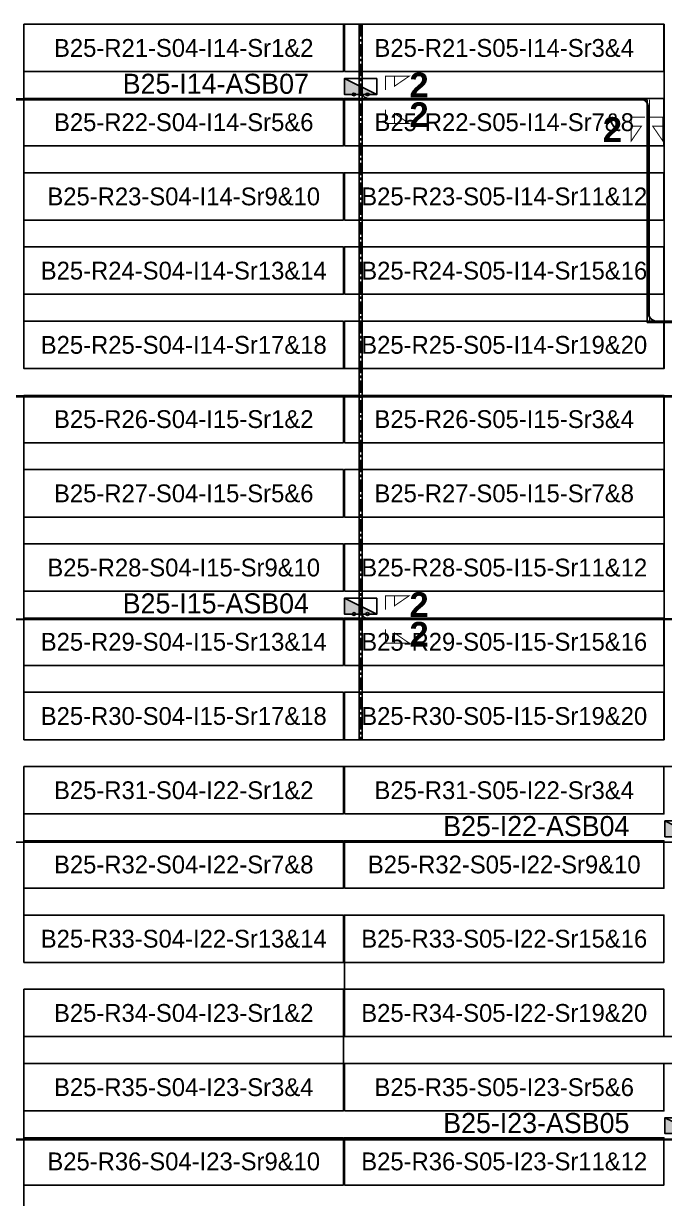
# Model space of a CAD drawing. Header units: metres. Extents: x 529325 to 529713, y 2673454 to 2673797.
# Drawn here: x 529421.9 to 529486.7, y 2673520.4 to 2673639.2 of the extents above; entities that cross this region are included whole.
import ezdxf
from ezdxf.enums import TextEntityAlignment as Align

# ---------------------------------------------------------------- set-up
doc = ezdxf.new("R2010")
doc.units = ezdxf.units.M
doc.linetypes.add('CENTER', pattern=[2, 1.25, -0.25, 0.25, -0.25])
for name, color, linetype in [('DC Trench BL-25', 40, 'Continuous'), ('E-Inverter Grouping', 2, 'Continuous'), ('Inverter Block-25', 7, 'Continuous'), ('LT Cable(AG) INV to LT Panel BL-25', 2, 'Continuous'), ('Messenger Wire Block-25 (Master Path)', 30, 'Continuous'), ('Messenger Wire Block-25 (MW Path)', 191, 'Continuous'), ('MMS Table Block-25', 8, 'Continuous'), ('Plan Line - DC BL-25', 40, 'Continuous'), ('Section Marking BL-25', 2, 'Continuous')]:
    doc.layers.add(name, color=color, linetype=linetype)
doc.layers.add('PILE', color=1, linetype='Continuous', lineweight=15)
doc.styles.add('BoldTextStyle', font='arialbd.ttf')
doc.styles.get("Standard").update_dxf_attribs({"font": 'Adani Regular.ttf'})

# ---------------------------------------------------------------- blocks, each defined once
blk = doc.blocks.new('MMS Table (32.292 x 4.788)')
at = {"color": 0}
blk.add_lwpolyline([(0, -0.002), (0, 4.786), (32.292, 4.786), (32.292, -0.002)], close=True, dxfattribs=at)
at = {"color": 7}
blk.add_attdef('ID1', text='', height=1.8, dxfattribs=at).set_placement((16.146, 2.392), align=Align.MIDDLE_CENTER)
blk = doc.blocks.new('Inverter Block')
h = blk.add_hatch(color=0)
h.dxf.hatch_style = 1
h.paths.add_polyline_path([(-1.46, 2.27), (-1.46, 0.85), (1.46, 0.85)])
at = {"color": 0}
blk.add_lwpolyline([(1.46, 2.27), (-1.46, 2.27), (-1.46, 0.85), (1.46, 0.85)], close=True, dxfattribs=at)
blk.add_lwpolyline([(-1.46, 2.27), (1.46, 0.85)], dxfattribs=at)
at = {"layer": 'PILE'}
for centre in [(-0.61, 0.85), (0.61, 0.85)]:
    blk.add_circle(centre, 0.156, dxfattribs=at)
at = {"color": 7}
blk.add_attdef('ID', (-1.46, 3.01), '', height=1.8, dxfattribs=at)

msp = doc.modelspace()

# ---------------------------------------------------------------- linework, layer by layer
at = {"layer": 'DC Trench BL-25', "color": 40, "const_width": 0.15}
msp.add_lwpolyline([(529456.15, 2673639.08), (529455.85, 2673639.08), (529455.85, 2673566.79), (529456.15, 2673566.79)], close=True, dxfattribs=at)
msp.add_lwpolyline([(529456.15, 2673639.08), (529455.85, 2673639.08), (529455.85, 2673566.79), (529456.15, 2673566.79)], close=True, dxfattribs=at)
at = {"layer": 'E-Inverter Grouping', "color": 3}
for points in [[(529486.66, 2673604.29), (529421.97, 2673604.29), (529421.97, 2673639.08), (529486.66, 2673639.08)], [(529486.66, 2673566.79), (529421.97, 2673566.79), (529421.97, 2673601.58), (529486.66, 2673601.58)]]:
    msp.add_lwpolyline(points, close=True, dxfattribs=at)
at = {"layer": 'E-Inverter Grouping'}
for points in [[(529519.05, 2673536.79), (529454.36, 2673536.79), (529454.36, 2673544.29), (529421.97, 2673544.29), (529421.97, 2673564.08), (529519.05, 2673564.08)], [(529519.05, 2673506.79), (529486.76, 2673506.79), (529486.76, 2673514.29), (529421.97, 2673514.29), (529421.97, 2673541.58), (529454.26, 2673541.58), (529454.26, 2673534.08), (529519.05, 2673534.08)]]:
    msp.add_lwpolyline(points, close=True, dxfattribs=at)
at = {"layer": 'LT Cable(AG) INV to LT Panel BL-25'}
for points in [[(529513.95, 2673630.51), (529509.48, 2673630.51, 0.041427), (529509.33, 2673630.5), (529507.54, 2673630.2, -0.041427), (529507.39, 2673630.19), (529500.79, 2673630.19, 0.414214), (529499.89, 2673629.29), (529499.89, 2673610.38, -0.001059), (529499.89, 2673610.37), (529499.89, 2673609.74, 0.001059), (529499.89, 2673609.74), (529499.89, 2673609.05), (529485.96, 2673609.05, -0.414214), (529485.06, 2673609.95), (529485.06, 2673630.65, 0.414214), (529484.16, 2673631.55), (529392.12, 2673631.55, -0.414214), (529391.22, 2673632.45), (529391.22, 2673632.69)], [(529513.95, 2673630.54), (529509.47, 2673630.54, 0.041427), (529509.33, 2673630.52), (529507.54, 2673630.22, -0.041427), (529507.39, 2673630.21), (529500.76, 2673630.21, 0.414214), (529499.86, 2673629.31), (529499.86, 2673610.38, -0.001059), (529499.86, 2673610.37), (529499.86, 2673609.74, 0.001059), (529499.86, 2673609.74), (529499.86, 2673609.07), (529485.98, 2673609.07, -0.414214), (529485.08, 2673609.97), (529485.08, 2673630.67, 0.414214), (529484.18, 2673631.57), (529456.9, 2673631.57, -0.414214), (529456, 2673632.47), (529456, 2673632.69)], [(529513.95, 2673630.49), (529509.48, 2673630.49, 0.041427), (529509.33, 2673630.47), (529507.54, 2673630.17, -0.041427), (529507.39, 2673630.16), (529500.81, 2673630.16, 0.414214), (529499.91, 2673629.26), (529499.91, 2673610.38, -0.001059), (529499.91, 2673610.37), (529499.91, 2673609.74, 0.001059), (529499.91, 2673609.74), (529499.91, 2673602.42, -0.414214), (529499.01, 2673601.52), (529392.12, 2673601.52, -0.414214), (529391.22, 2673602.42), (529391.22, 2673602.69)], [(529514.84, 2673629.28), (529509.55, 2673629.28, -0.112041), (529509.16, 2673629.37), (529507.79, 2673630.02, 0.112041), (529507.4, 2673630.11), (529500.86, 2673630.11, 0.414214), (529499.96, 2673629.21), (529499.96, 2673610.38, -0.001059), (529499.96, 2673610.37), (529499.96, 2673609.74, 0.001059), (529499.96, 2673609.74), (529499.96, 2673579.87, -0.414214), (529499.06, 2673578.97), (529392.12, 2673578.97, -0.414214), (529391.22, 2673579.87), (529391.22, 2673580.19)], [(529514.84, 2673629.23), (529509.55, 2673629.23, -0.112041), (529509.16, 2673629.32), (529507.79, 2673629.97, 0.112041), (529507.4, 2673630.06), (529500.91, 2673630.06, 0.414214), (529500.01, 2673629.16), (529500.01, 2673610.38, -0.001059), (529500.01, 2673610.37), (529500.01, 2673609.74, 0.001059), (529500.01, 2673609.74), (529500.01, 2673557.32, -0.414214), (529499.11, 2673556.42), (529392.12, 2673556.42, -0.414214), (529391.22, 2673557.32), (529391.22, 2673557.69)], [(529512.9, 2673629.18), (529509.55, 2673629.18, -0.112041), (529509.16, 2673629.27), (529507.79, 2673629.92, 0.112041), (529507.4, 2673630.01), (529500.96, 2673630.01, 0.414214), (529500.06, 2673629.11), (529500.06, 2673610.38, -0.001059), (529500.06, 2673610.37), (529500.06, 2673609.74, 0.001059), (529500.06, 2673609.74), (529500.06, 2673527.27, -0.414214), (529499.16, 2673526.37), (529392.12, 2673526.37, -0.414214), (529391.22, 2673527.27), (529391.22, 2673527.69)], [(529514.84, 2673629.3), (529509.55, 2673629.3, -0.112041), (529509.16, 2673629.39), (529507.79, 2673630.05, 0.112041), (529507.4, 2673630.14), (529500.84, 2673630.14, 0.414214), (529499.94, 2673629.24), (529499.94, 2673610.38, -0.001059), (529499.94, 2673610.37), (529499.94, 2673609.74, 0.001059), (529499.94, 2673609.74), (529499.94, 2673579.9, -0.414214), (529499.04, 2673579), (529456.9, 2673579, -0.414214), (529456, 2673579.9), (529456, 2673580.19)]]:
    msp.add_lwpolyline(points, format="xyb", dxfattribs=at)
at = {"layer": 'Messenger Wire Block-25 (Master Path)'}
for points in [[(529389.58, 2673631.44), (529484.94, 2673631.44)], [(529484.94, 2673608.94), (529484.94, 2673631.44)], [(529484.94, 2673608.94), (529500, 2673608.94)], [(529389.58, 2673601.44), (529500, 2673601.44)], [(529389.58, 2673578.94), (529500, 2673578.94)], [(529389.58, 2673556.44), (529500, 2673556.44)], [(529389.58, 2673526.44), (529500, 2673526.44)]]:
    msp.add_lwpolyline(points, dxfattribs=at)
at = {"layer": 'Messenger Wire Block-25 (MW Path)', "const_width": 0.1}
for points in [[(529389.58, 2673631.44), (529484.94, 2673631.44)], [(529485.19, 2673608.94), (529485.19, 2673631.44)], [(529484.94, 2673608.94), (529500, 2673608.94)], [(529389.58, 2673601.44), (529500, 2673601.44)], [(529389.58, 2673578.94), (529500, 2673578.94)], [(529389.58, 2673556.44), (529500, 2673556.44)], [(529389.58, 2673526.44), (529500, 2673526.44)]]:
    msp.add_lwpolyline(points, dxfattribs=at)
at = {"layer": 'Plan Line - DC BL-25', "color": 6, "linetype": 'CENTER'}
msp.add_lwpolyline([(529456, 2673639.08), (529456, 2673566.79)], dxfattribs=at)
at = {"layer": 'Section Marking BL-25', "color": 94, "lineweight": 35, "true_color": 0x00a500, "const_width": 0.1}
for points in [[(529458.5, 2673632.44), (529458.5, 2673633.83), (529460.9, 2673633.83), (529459.42, 2673632.82), (529459.42, 2673633.83)], [(529458.5, 2673630.44), (529458.5, 2673629.05), (529460.9, 2673629.05), (529459.42, 2673630.06), (529459.42, 2673629.05)], [(529484.74, 2673629.69), (529483.35, 2673629.69), (529483.35, 2673627.29), (529484.36, 2673628.77), (529483.35, 2673628.77)], [(529485.14, 2673629.69), (529486.53, 2673629.69), (529486.53, 2673627.29), (529485.52, 2673628.77), (529486.53, 2673628.77)], [(529458.5, 2673579.94), (529458.5, 2673581.33), (529460.9, 2673581.33), (529459.42, 2673580.32), (529459.42, 2673581.33)], [(529458.5, 2673577.94), (529458.5, 2673576.55), (529460.9, 2673576.55), (529459.42, 2673577.56), (529459.42, 2673576.55)]]:
    msp.add_lwpolyline(points, dxfattribs=at)

# ---------------------------------------------------------------- block references
at = {"layer": 'Inverter Block-25'}
ref = msp.add_blockref('Inverter Block', (529456, 2673631.03), dxfattribs=dict(at, xscale=1.124999999976148, yscale=1.124999999976148, zscale=1.124999999976148))
ref.add_attrib('ID', 'B25-I14-ASB07', (529431.95, 2673632.05), dxfattribs={"layer": '0', "color": 7, "height": 2.025})
ref = msp.add_blockref('Inverter Block', (529456, 2673578.53), dxfattribs=dict(at, xscale=1.124999999976148, yscale=1.124999999976148, zscale=1.124999999976148))
ref.add_attrib('ID', 'B25-I15-ASB04', (529431.95, 2673579.55), dxfattribs={"layer": '0', "color": 7, "height": 2.025})
ref = msp.add_blockref('Inverter Block', (529488.39, 2673556.03), dxfattribs=dict(at, xscale=1.124999999976148, yscale=1.124999999976148, zscale=1.124999999976148))
ref.add_attrib('ID', 'B25-I22-ASB04', (529464.34, 2673557.05), dxfattribs={"layer": '0', "color": 7, "height": 2.025})
ref = msp.add_blockref('Inverter Block', (529488.39, 2673526.03), dxfattribs=dict(at, xscale=1.124999999976148, yscale=1.124999999976148, zscale=1.124999999976148))
ref.add_attrib('ID', 'B25-I23-ASB05', (529464.34, 2673527.05), dxfattribs={"layer": '0', "color": 7, "height": 2.025})
at = {"layer": 'MMS Table Block-25'}
for p, values in [((529421.97, 2673634.29), {'ID1': 'B25-R21-S04-I14-Sr1&2'}), ((529454.36, 2673634.29), {'ID1': 'B25-R21-S05-I14-Sr3&4'}), ((529421.97, 2673626.79), {'ID1': 'B25-R22-S04-I14-Sr5&6'}), ((529454.36, 2673626.79), {'ID1': 'B25-R22-S05-I14-Sr7&8'}), ((529421.97, 2673619.29), {'ID1': 'B25-R23-S04-I14-Sr9&10'}), ((529454.36, 2673619.29), {'ID1': 'B25-R23-S05-I14-Sr11&12'}), ((529421.97, 2673611.79), {'ID1': 'B25-R24-S04-I14-Sr13&14'}), ((529454.36, 2673611.79), {'ID1': 'B25-R24-S05-I14-Sr15&16'}), ((529421.97, 2673604.29), {'ID1': 'B25-R25-S04-I14-Sr17&18'}), ((529454.36, 2673604.29), {'ID1': 'B25-R25-S05-I14-Sr19&20'}), ((529421.97, 2673596.79), {'ID1': 'B25-R26-S04-I15-Sr1&2'}), ((529454.36, 2673596.79), {'ID1': 'B25-R26-S05-I15-Sr3&4'}), ((529421.97, 2673589.29), {'ID1': 'B25-R27-S04-I15-Sr5&6'}), ((529454.36, 2673589.29), {'ID1': 'B25-R27-S05-I15-Sr7&8'}), ((529421.97, 2673581.79), {'ID1': 'B25-R28-S04-I15-Sr9&10'}), ((529454.36, 2673581.79), {'ID1': 'B25-R28-S05-I15-Sr11&12'}), ((529421.97, 2673574.29), {'ID1': 'B25-R29-S04-I15-Sr13&14'}), ((529454.36, 2673574.29), {'ID1': 'B25-R29-S05-I15-Sr15&16'}), ((529421.97, 2673566.79), {'ID1': 'B25-R30-S04-I15-Sr17&18'}), ((529454.36, 2673566.79), {'ID1': 'B25-R30-S05-I15-Sr19&20'}), ((529421.97, 2673559.29), {'ID1': 'B25-R31-S04-I22-Sr1&2'}), ((529454.36, 2673559.29), {'ID1': 'B25-R31-S05-I22-Sr3&4'}), ((529421.97, 2673551.79), {'ID1': 'B25-R32-S04-I22-Sr7&8'}), ((529454.36, 2673551.79), {'ID1': 'B25-R32-S05-I22-Sr9&10'}), ((529421.97, 2673544.29), {'ID1': 'B25-R33-S04-I22-Sr13&14'}), ((529454.36, 2673544.29), {'ID1': 'B25-R33-S05-I22-Sr15&16'}), ((529421.97, 2673536.79), {'ID1': 'B25-R34-S04-I23-Sr1&2'}), ((529454.36, 2673536.79), {'ID1': 'B25-R34-S05-I22-Sr19&20'}), ((529421.97, 2673529.29), {'ID1': 'B25-R35-S04-I23-Sr3&4'}), ((529454.36, 2673529.29), {'ID1': 'B25-R35-S05-I23-Sr5&6'}), ((529421.97, 2673521.79), {'ID1': 'B25-R36-S04-I23-Sr9&10'}), ((529454.36, 2673521.79), {'ID1': 'B25-R36-S05-I23-Sr11&12'})]:
    msp.add_blockref('MMS Table (32.292 x 4.788)', p, dxfattribs=at).add_auto_attribs(values)

# ---------------------------------------------------------------- texts
at = {"layer": 'Section Marking BL-25', "color": 94, "true_color": 0x00a500, "style": 'BoldTextStyle'}
for p in [(529461.9, 2673632.94), (529461.9, 2673629.94), (529481.44, 2673628.44), (529461.9, 2673580.44), (529461.9, 2673577.44)]:
    msp.add_text('2', height=2.5, dxfattribs=at).set_placement(p, align=Align.MIDDLE_CENTER)

doc.saveas('drawing.dxf')
